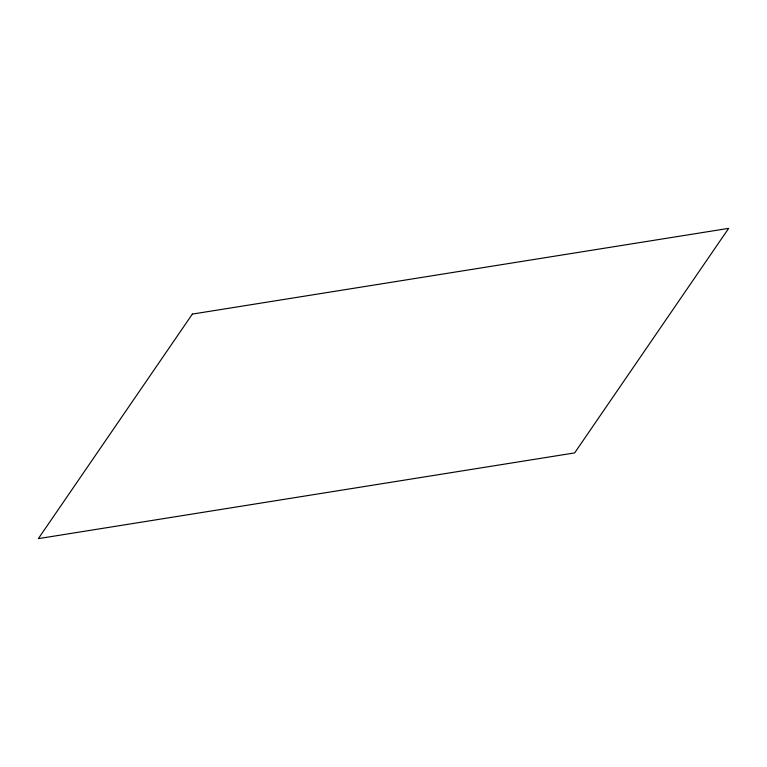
<?xml version="1.0" encoding="UTF-8"?>
<svg xmlns="http://www.w3.org/2000/svg" width="767" height="767" viewBox="0 0 767 767"><rect width="100%" height="100%" fill="white"/><g stroke="black" fill="none" stroke-linecap="round" stroke-linejoin="round"><path stroke-width="1.15" d="M192.354 314.087L38.35 538.635L574.646 452.913L728.65 228.365L192.354 314.087"/></g></svg>
